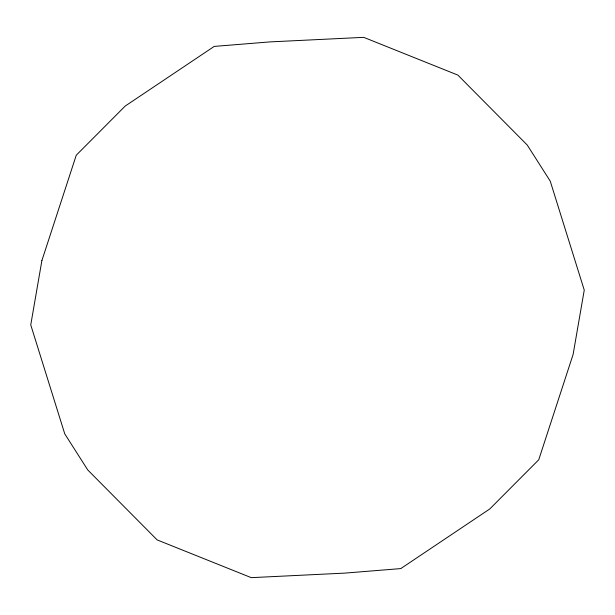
<?xml version="1.0" encoding="UTF-8"?>
<svg xmlns="http://www.w3.org/2000/svg" width="615" height="615" viewBox="0 0 615 615"><rect width="100%" height="100%" fill="white"/><g stroke="black" fill="none" stroke-linecap="round" stroke-linejoin="round"><path stroke-width="0.92" d="M41.889 260.568L30.75 324.897L64.752 433.852L87.768 469.975L157.14 539.909L251.281 577.654L344.954 573.103L400.788 568.591L489.778 508.959L538.74 459.789L573.111 354.432L584.25 290.103L550.248 181.148L527.232 145.025L457.86 75.092L363.719 37.346L270.046 41.897L214.212 46.409L125.222 106.041L76.26 155.211L41.889 260.568"/></g></svg>
